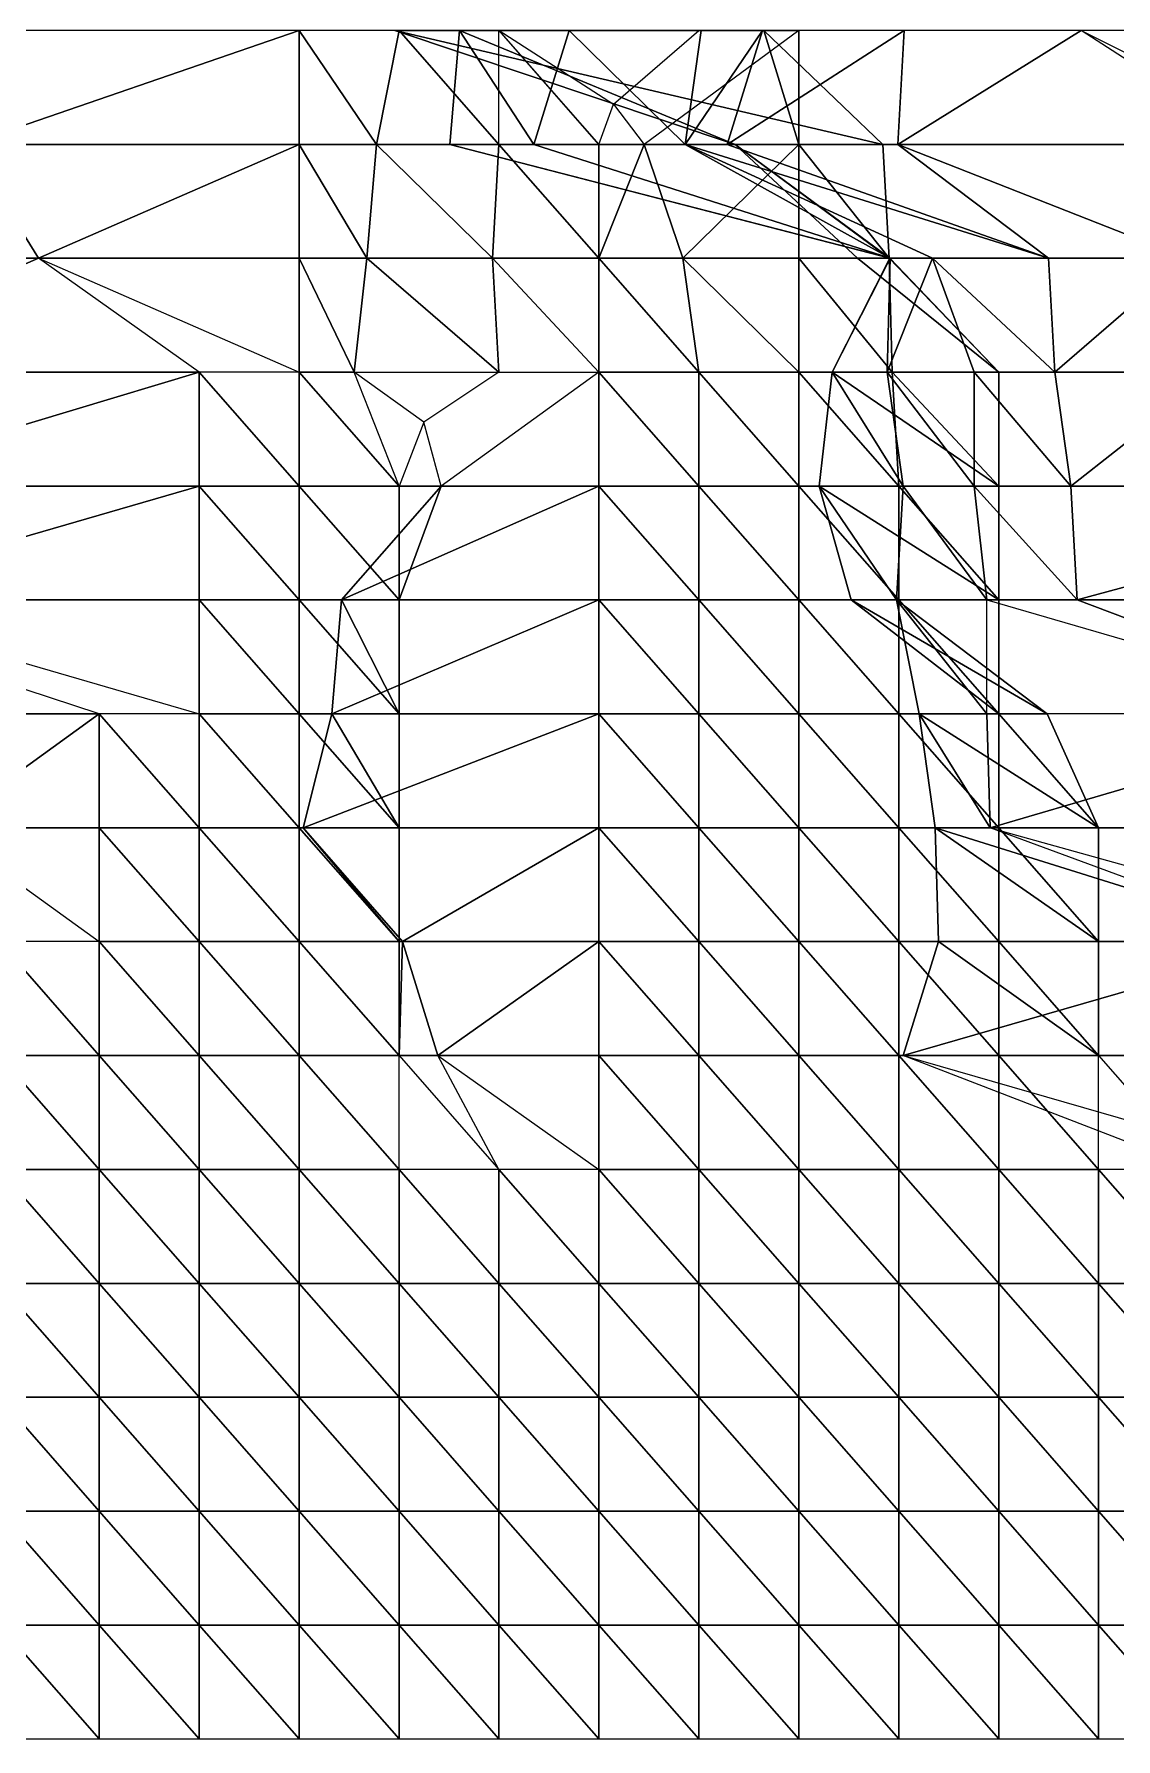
# Model space of a CAD drawing. Header units: metres. Extents: x -317 to 276, y -240 to 234.
# Drawn here: x 88.3 to 145.3, y -240 to -150.2 of the extents above; entities that cross this region are included whole.
import ezdxf

# ---------------------------------------------------------------- set-up
doc = ezdxf.new("R2010")
doc.units = ezdxf.units.M

msp = doc.modelspace()

# ---------------------------------------------------------------- linework, layer by layer
for points in [[(84.8154, -156, -563.246), (102.26398, -150, -543.8216), (80.923615, -150, -570.3699), (80.92371, -149.9999, -570.36975)], [(84.8154, -156, -563.246), (102.26398, -156, -543.8216), (102.26398, -150, -543.8216), (102.26408, -149.9999, -543.8215)], [(102.26398, -150, -543.8216), (106.345, -156, -548.86633), (107.52948, -150, -546.6981), (107.52958, -149.9999, -546.698)], [(102.26398, -150, -543.8216), (102.26398, -156, -543.8216), (106.345, -156, -548.86633), (106.3451, -155.9999, -548.8662)], [(107.52948, -150, -546.6981), (106.345, -156, -548.86633), (112.79498, -156, -549.5747), (112.79508, -155.9999, -549.5746)], [(133.01086, -156, -562.62964), (125.247284, -156, -589.3558), (107.31113, -150, -622.1877), (107.311226, -149.9999, -622.18756)], [(133.01086, -156, -562.62964), (107.31113, -150, -622.1877), (126.75012, -150, -574.0898), (126.75022, -149.9999, -574.08966)], [(125.247284, -156, -589.3558), (110.71533, -150, -628.4713), (107.31113, -150, -622.1877), (107.311226, -149.9999, -622.18756)], [(107.52948, -150, -546.6981), (112.79498, -156, -549.5747), (112.79498, -150, -549.5747), (112.79508, -149.9999, -549.5746)], [(125.247284, -156, -589.3558), (110.2077, -156, -629.4005), (110.71533, -150, -628.4713), (110.71543, -149.9999, -628.4712)], [(110.71533, -150, -628.4713), (110.2077, -156, -629.4005), (114.62717, -156, -633.82574), (114.627266, -155.9999, -633.8256)], [(110.71533, -150, -628.4713), (114.62717, -156, -633.82574), (116.488464, -150, -630.41864), (116.48856, -149.9999, -630.4185)], [(112.79498, -150, -549.5747), (118.060425, -156, -552.4513), (112.81497, -150, -562.05304), (112.81507, -149.9999, -562.0529)], [(112.81497, -150, -562.05304), (118.83542, -153.875, -557.29016), (123.32593, -150, -555.3278), (123.32603, -149.9999, -555.3277)], [(116.488464, -150, -630.41864), (114.62717, -156, -633.82574), (122.600006, -156, -631.7465), (122.600105, -155.9999, -631.7464)], [(116.488464, -150, -630.41864), (122.600006, -156, -631.7465), (123.446045, -150, -630.1979), (123.446144, -149.9999, -630.19775)], [(128.59143, -150, -558.20435), (120.4494, -156, -560.5933), (128.59143, -156, -558.20435), (128.59154, -155.9999, -558.2042)], [(122.600006, -156, -631.7465), (124.8197, -156, -640.1983), (126.68103, -150, -636.79126), (126.68113, -149.9999, -636.79114)], [(122.600006, -156, -631.7465), (126.68103, -150, -636.79126), (123.446045, -150, -630.1979), (123.446144, -149.9999, -630.19775)], [(124.8197, -156, -640.1983), (133.80783, -156, -636.2607), (134.14624, -150, -635.64124), (134.14635, -149.9999, -635.6411)], [(124.8197, -156, -640.1983), (134.14624, -150, -635.64124), (126.68103, -150, -636.79126), (126.68113, -149.9999, -636.79114)], [(128.59143, -156, -558.20435), (133.01086, -156, -562.62964), (126.75012, -150, -574.0898), (126.75022, -149.9999, -574.08966)], [(128.59143, -156, -558.20435), (126.75012, -150, -574.0898), (128.59143, -150, -558.20435), (128.59154, -149.9999, -558.2042)], [(133.80783, -156, -636.2607), (152.77927, -156, -614.0487), (143.47275, -150, -631.0841), (143.47285, -149.9999, -631.084)], [(133.80783, -156, -636.2607), (143.47275, -150, -631.0841), (134.14624, -150, -635.64124), (134.14635, -149.9999, -635.6411)], [(143.47275, -150, -631.0841), (155.08737, -155.7907, -616.08124), (162.7826, -150, -608.2527), (162.7827, -149.9999, -608.25256)], [(118.83542, -153.875, -557.29016), (120.4494, -156, -560.5933), (118.060425, -156, -552.4513), (118.060524, -155.9999, -552.4512)], [(78.53467, -162, -562.22784), (88.537994, -162, -556.4318), (84.8154, -156, -563.246), (84.8155, -155.9999, -563.24585)], [(88.537994, -162, -556.4318), (102.26398, -156, -543.8216), (84.8154, -156, -563.246), (84.8155, -155.9999, -563.24585)], [(88.537994, -162, -556.4318), (102.26398, -162, -543.8216), (102.26398, -156, -543.8216), (102.26408, -155.9999, -543.8215)], [(102.26398, -156, -543.8216), (105.83737, -162, -549.79553), (106.345, -156, -548.86633), (106.3451, -155.9999, -548.8662)], [(102.26398, -156, -543.8216), (102.26398, -162, -543.8216), (105.83737, -162, -549.79553), (105.83747, -161.9999, -549.7954)], [(106.345, -156, -548.86633), (105.83737, -162, -549.79553), (112.45654, -162, -550.1942), (112.45664, -161.9999, -550.1941)], [(106.345, -156, -548.86633), (112.45654, -162, -550.1942), (112.79498, -156, -549.5747), (112.79508, -155.9999, -549.5746)], [(133.38934, -162, -586.9668), (110.2077, -156, -629.4005), (125.247284, -156, -589.3558), (125.24738, -155.9999, -589.35565)], [(133.40936, -162, -599.4452), (114.62717, -156, -633.82574), (110.2077, -156, -629.4005), (110.2078, -155.9999, -629.4004)], [(133.40936, -162, -599.4452), (110.2077, -156, -629.4005), (133.38934, -162, -586.9668), (133.38945, -161.9999, -586.9667)], [(112.79498, -156, -549.5747), (112.45654, -162, -550.1942), (118.060425, -162, -552.4513), (118.060524, -161.9999, -552.4512)], [(112.79498, -156, -549.5747), (118.060425, -162, -552.4513), (118.060425, -156, -552.4513), (118.060524, -155.9999, -552.4512)], [(122.600006, -156, -631.7465), (114.62717, -156, -633.82574), (133.40936, -162, -599.4452), (133.40947, -161.9999, -599.44507)], [(118.060425, -162, -552.4513), (122.47989, -162, -556.87646), (120.4494, -156, -560.5933), (120.4495, -155.9999, -560.5932)], [(118.060425, -162, -552.4513), (120.4494, -156, -560.5933), (118.060425, -156, -552.4513), (118.060524, -155.9999, -552.4512)], [(122.47989, -162, -556.87646), (128.59143, -156, -558.20435), (120.4494, -156, -560.5933), (120.4495, -155.9999, -560.5932)], [(122.47989, -162, -556.87646), (128.59143, -162, -558.20435), (128.59143, -156, -558.20435), (128.59154, -155.9999, -558.2042)], [(141.74063, -162, -609.2248), (124.8197, -156, -640.1983), (122.600006, -156, -631.7465), (122.600105, -155.9999, -631.7464)], [(122.600006, -156, -631.7465), (133.40936, -162, -599.4452), (135.62909, -162, -607.8969), (135.6292, -161.9999, -607.8968)], [(141.74063, -162, -609.2248), (122.600006, -156, -631.7465), (135.62909, -162, -607.8969), (135.6292, -161.9999, -607.8968)], [(133.80783, -156, -636.2607), (124.8197, -156, -640.1983), (141.74063, -162, -609.2248), (141.74074, -161.9999, -609.2247)], [(133.3493, -162, -562.01013), (131.67722, -162, -577.5858), (125.247284, -156, -589.3558), (125.24738, -155.9999, -589.35565)], [(133.3493, -162, -562.01013), (125.247284, -156, -589.3558), (133.01086, -156, -562.62964), (133.01097, -155.9999, -562.6295)], [(133.38934, -162, -586.9668), (125.247284, -156, -589.3558), (131.67722, -162, -577.5858), (131.67732, -161.9999, -577.5857)], [(128.59143, -156, -558.20435), (133.3493, -162, -562.01013), (133.01086, -156, -562.62964), (133.01097, -155.9999, -562.6295)], [(128.59143, -156, -558.20435), (128.59143, -162, -558.20435), (133.3493, -162, -562.01013), (133.34941, -161.9999, -562.01)], [(133.80783, -156, -636.2607), (141.74063, -162, -609.2248), (149.03662, -162, -608.3845), (149.03673, -161.9999, -608.3844)], [(152.77927, -156, -614.0487), (133.80783, -156, -636.2607), (149.03662, -162, -608.3845), (149.03673, -161.9999, -608.3844)], [(74.81204, -168, -569.042), (96.998474, -168, -540.94507), (88.537994, -162, -556.4318), (88.53809, -161.9999, -556.4317)], [(74.81204, -168, -569.042), (88.537994, -162, -556.4318), (78.53467, -162, -562.22784), (78.53477, -161.9999, -562.2277)], [(88.537994, -162, -556.4318), (102.26398, -168, -543.8216), (102.26398, -162, -543.8216), (102.26408, -161.9999, -543.8215)], [(102.26398, -162, -543.8216), (105.16052, -168, -551.0344), (105.83737, -162, -549.79553), (105.83747, -161.9999, -549.7954)], [(102.26398, -162, -543.8216), (102.26398, -168, -543.8216), (105.16052, -168, -551.0344), (105.16062, -167.9999, -551.0343)], [(105.83737, -162, -549.79553), (105.16052, -168, -551.0344), (112.79498, -168, -549.5747), (112.79508, -167.9999, -549.5746)], [(105.83737, -162, -549.79553), (112.79498, -168, -549.5747), (112.45654, -162, -550.1942), (112.45664, -161.9999, -550.1941)], [(112.45654, -162, -550.1942), (118.060425, -168, -552.4513), (118.060425, -162, -552.4513), (118.060524, -161.9999, -552.4512)], [(112.45654, -162, -550.1942), (112.79498, -168, -549.5747), (118.060425, -168, -552.4513), (118.060524, -167.9999, -552.4512)], [(118.060425, -162, -552.4513), (123.32593, -168, -555.3278), (122.47989, -162, -556.87646), (122.47999, -161.9999, -556.87634)], [(118.060425, -162, -552.4513), (118.060425, -168, -552.4513), (123.32593, -168, -555.3278), (123.32603, -167.9999, -555.3277)], [(122.47989, -162, -556.87646), (128.59143, -168, -558.20435), (128.59143, -162, -558.20435), (128.59154, -161.9999, -558.2042)], [(122.47989, -162, -556.87646), (123.32593, -168, -555.3278), (128.59143, -168, -558.20435), (128.59154, -167.9999, -558.2042)], [(128.59143, -162, -558.20435), (133.5185, -168, -561.70044), (133.3493, -162, -562.01013), (133.34941, -161.9999, -562.01)], [(128.59143, -162, -558.20435), (128.59143, -168, -558.20435), (133.5185, -168, -561.70044), (133.5186, -167.9999, -561.7003)], [(139.12244, -168, -563.9575), (130.34357, -168, -592.54205), (133.38934, -162, -586.9668), (133.38945, -161.9999, -586.9667)], [(130.34357, -168, -592.54205), (133.24014, -168, -599.7549), (133.40936, -162, -599.4452), (133.40947, -161.9999, -599.44507)], [(130.34357, -168, -592.54205), (133.40936, -162, -599.4452), (133.38934, -162, -586.9668), (133.38945, -161.9999, -586.9667)], [(139.12244, -168, -563.9575), (131.67722, -162, -577.5858), (133.3493, -162, -562.01013), (133.34941, -161.9999, -562.01)], [(139.12244, -168, -563.9575), (133.38934, -162, -586.9668), (131.67722, -162, -577.5858), (131.67732, -161.9999, -577.5857)], [(133.24014, -168, -599.7549), (137.82883, -168, -603.87036), (135.62909, -162, -607.8969), (135.6292, -161.9999, -607.8968)], [(133.24014, -168, -599.7549), (135.62909, -162, -607.8969), (133.40936, -162, -599.4452), (133.40947, -161.9999, -599.44507)], [(139.12244, -168, -563.9575), (133.3493, -162, -562.01013), (133.5185, -168, -561.70044), (133.5186, -167.9999, -561.7003)], [(135.62909, -162, -607.8969), (142.07904, -168, -608.60535), (141.74063, -162, -609.2248), (141.74074, -161.9999, -609.2247)], [(135.62909, -162, -607.8969), (137.82883, -168, -603.87036), (142.07904, -168, -608.60535), (142.07915, -167.9999, -608.6052)], [(142.07904, -168, -608.60535), (149.03662, -162, -608.3845), (141.74063, -162, -609.2248), (141.74074, -161.9999, -609.2247)], [(142.07904, -168, -608.60535), (150.55951, -168, -605.5969), (149.03662, -162, -608.3845), (149.03673, -161.9999, -608.3844)], [(77.01178, -174, -565.01544), (96.998474, -168, -540.94507), (74.81204, -168, -569.042), (74.81214, -167.9999, -569.0419)], [(77.01178, -174, -565.01544), (96.998474, -174, -540.94507), (96.998474, -168, -540.94507), (96.99857, -167.9999, -540.94495)], [(96.998474, -168, -540.94507), (102.26398, -174, -543.8216), (102.26398, -168, -543.8216), (102.26408, -167.9999, -543.8215)], [(96.998474, -168, -540.94507), (96.998474, -174, -540.94507), (102.26398, -174, -543.8216), (102.26408, -173.9999, -543.8215)], [(102.26398, -168, -543.8216), (107.52948, -174, -546.6981), (105.16052, -168, -551.0344), (105.16062, -167.9999, -551.0343)], [(102.26398, -168, -543.8216), (102.26398, -174, -543.8216), (107.52948, -174, -546.6981), (107.52958, -173.9999, -546.698)], [(112.79498, -168, -549.5747), (108.82968, -170.625, -550.57556), (105.16052, -168, -551.0344), (105.16062, -167.9999, -551.0343)], [(118.060425, -168, -552.4513), (109.74921, -174, -555.1499), (118.060425, -174, -552.4513), (118.060524, -173.9999, -552.4512)], [(118.060425, -168, -552.4513), (123.32593, -174, -555.3278), (123.32593, -168, -555.3278), (123.32603, -167.9999, -555.3277)], [(118.060425, -168, -552.4513), (118.060425, -174, -552.4513), (123.32593, -174, -555.3278), (123.32603, -173.9999, -555.3277)], [(123.32593, -168, -555.3278), (128.59143, -174, -558.20435), (128.59143, -168, -558.20435), (128.59154, -167.9999, -558.2042)], [(123.32593, -168, -555.3278), (123.32593, -174, -555.3278), (128.59143, -174, -558.20435), (128.59154, -173.9999, -558.2042)], [(128.59143, -168, -558.20435), (133.85693, -174, -561.08093), (133.5185, -168, -561.70044), (133.5186, -167.9999, -561.7003)], [(128.59143, -168, -558.20435), (128.59143, -174, -558.20435), (133.85693, -174, -561.08093), (133.85704, -173.9999, -561.0808)], [(139.12244, -174, -563.9575), (129.66675, -174, -593.781), (130.34357, -168, -592.54205), (130.34367, -167.9999, -592.54193)], [(130.34357, -168, -592.54205), (129.66675, -174, -593.781), (134.08618, -174, -598.2062), (134.08629, -173.9999, -598.20605)], [(139.12244, -174, -563.9575), (130.34357, -168, -592.54205), (139.12244, -168, -563.9575), (139.12254, -167.9999, -563.9574)], [(130.34357, -168, -592.54205), (134.08618, -174, -598.2062), (133.24014, -168, -599.7549), (133.24025, -167.9999, -599.75476)], [(133.24014, -168, -599.7549), (137.82883, -174, -603.87036), (137.82883, -168, -603.87036), (137.82893, -167.9999, -603.87024)], [(133.24014, -168, -599.7549), (134.08618, -174, -598.2062), (137.82883, -174, -603.87036), (137.82893, -173.9999, -603.87024)], [(133.5185, -168, -561.70044), (139.12244, -174, -563.9575), (139.12244, -168, -563.9575), (139.12254, -167.9999, -563.9574)], [(133.5185, -168, -561.70044), (133.85693, -174, -561.08093), (139.12244, -174, -563.9575), (139.12254, -173.9999, -563.9574)], [(137.82883, -168, -603.87036), (142.92508, -174, -607.05664), (142.07904, -168, -608.60535), (142.07915, -167.9999, -608.6052)], [(137.82883, -168, -603.87036), (137.82883, -174, -603.87036), (142.92508, -174, -607.05664), (142.92519, -173.9999, -607.0565)], [(142.92508, -174, -607.05664), (150.55951, -168, -605.5969), (142.07904, -168, -608.60535), (142.07915, -167.9999, -608.6052)], [(142.92508, -174, -607.05664), (165.44989, -174, -578.3402), (150.55951, -168, -605.5969), (150.55962, -167.9999, -605.5968)], [(108.82968, -170.625, -550.57556), (107.52948, -174, -546.6981), (109.74921, -174, -555.1499), (109.749306, -173.9999, -555.1498)], [(76.33493, -180, -566.2544), (96.998474, -180, -540.94507), (96.998474, -174, -540.94507), (96.99857, -173.9999, -540.94495)], [(76.33493, -180, -566.2544), (96.998474, -174, -540.94507), (77.01178, -174, -565.01544), (77.01188, -173.9999, -565.0153)], [(96.998474, -174, -540.94507), (102.26398, -180, -543.8216), (102.26398, -174, -543.8216), (102.26408, -173.9999, -543.8215)], [(96.998474, -174, -540.94507), (96.998474, -180, -540.94507), (102.26398, -180, -543.8216), (102.26408, -179.9999, -543.8215)], [(102.26398, -174, -543.8216), (107.52948, -180, -546.6981), (107.52948, -174, -546.6981), (107.52958, -173.9999, -546.698)], [(102.26398, -174, -543.8216), (102.26398, -180, -543.8216), (107.52948, -180, -546.6981), (107.52958, -179.9999, -546.698)], [(107.52948, -180, -546.6981), (104.50372, -180, -564.7517), (109.74921, -174, -555.1499), (109.749306, -173.9999, -555.1498)], [(104.50372, -180, -564.7517), (118.060425, -180, -552.4513), (118.060425, -174, -552.4513), (118.060524, -173.9999, -552.4512)], [(104.50372, -180, -564.7517), (118.060425, -174, -552.4513), (109.74921, -174, -555.1499), (109.749306, -173.9999, -555.1498)], [(107.52948, -180, -546.6981), (109.74921, -174, -555.1499), (107.52948, -174, -546.6981), (107.52958, -173.9999, -546.698)], [(118.060425, -174, -552.4513), (123.32593, -180, -555.3278), (123.32593, -174, -555.3278), (123.32603, -173.9999, -555.3277)], [(118.060425, -174, -552.4513), (118.060425, -180, -552.4513), (123.32593, -180, -555.3278), (123.32603, -179.9999, -555.3277)], [(123.32593, -174, -555.3278), (128.59143, -180, -558.20435), (128.59143, -174, -558.20435), (128.59154, -173.9999, -558.2042)], [(123.32593, -174, -555.3278), (123.32593, -180, -555.3278), (128.59143, -180, -558.20435), (128.59154, -179.9999, -558.2042)], [(128.59143, -174, -558.20435), (133.85693, -180, -561.08093), (133.85693, -174, -561.08093), (133.85704, -173.9999, -561.0808)], [(128.59143, -174, -558.20435), (128.59143, -180, -558.20435), (133.85693, -180, -561.08093), (133.85704, -179.9999, -561.0808)], [(139.12244, -180, -563.9575), (131.35883, -180, -590.68365), (129.66675, -174, -593.781), (129.66685, -173.9999, -593.7809)], [(139.12244, -180, -563.9575), (129.66675, -174, -593.781), (139.12244, -174, -563.9575), (139.12254, -173.9999, -563.9574)], [(129.66675, -174, -593.781), (133.74777, -180, -598.8257), (134.08618, -174, -598.2062), (134.08629, -173.9999, -598.20605)], [(129.66675, -174, -593.781), (131.35883, -180, -590.68365), (133.74777, -180, -598.8257), (133.74788, -179.9999, -598.82556)], [(134.08618, -174, -598.2062), (133.74777, -180, -598.8257), (138.50565, -180, -602.6315), (138.50575, -179.9999, -602.63135)], [(133.85693, -174, -561.08093), (139.12244, -180, -563.9575), (139.12244, -174, -563.9575), (139.12254, -173.9999, -563.9574)], [(133.85693, -174, -561.08093), (133.85693, -180, -561.08093), (139.12244, -180, -563.9575), (139.12254, -179.9999, -563.9574)], [(134.08618, -174, -598.2062), (138.50565, -180, -602.6315), (137.82883, -174, -603.87036), (137.82893, -173.9999, -603.87024)], [(137.82883, -174, -603.87036), (143.26349, -180, -606.4372), (142.92508, -174, -607.05664), (142.92519, -173.9999, -607.0565)], [(137.82883, -174, -603.87036), (138.50565, -180, -602.6315), (143.26349, -180, -606.4372), (143.2636, -179.9999, -606.4371)], [(143.26349, -180, -606.4372), (165.44989, -174, -578.3402), (142.92508, -174, -607.05664), (142.92519, -173.9999, -607.0565)], [(143.26349, -180, -606.4372), (165.44989, -180, -578.3402), (165.44989, -174, -578.3402), (165.45, -173.9999, -578.3401)], [(74.79233, -180.42477, -562.8207), (68.70053, -186, -567.7141), (91.73297, -186, -538.0685), (91.73307, -185.9999, -538.06836)], [(76.33493, -180, -566.2544), (96.998474, -186, -540.94507), (96.998474, -180, -540.94507), (96.99857, -179.9999, -540.94495)], [(96.998474, -180, -540.94507), (102.26398, -186, -543.8216), (102.26398, -180, -543.8216), (102.26408, -179.9999, -543.8215)], [(96.998474, -180, -540.94507), (96.998474, -186, -540.94507), (102.26398, -186, -543.8216), (102.26408, -185.9999, -543.8215)], [(102.26398, -180, -543.8216), (107.52948, -186, -546.6981), (107.52948, -180, -546.6981), (107.52958, -179.9999, -546.698)], [(102.26398, -180, -543.8216), (102.26398, -186, -543.8216), (107.52948, -186, -546.6981), (107.52958, -185.9999, -546.698)], [(107.52948, -186, -546.6981), (103.99609, -186, -565.6809), (104.50372, -180, -564.7517), (104.50382, -179.9999, -564.7516)], [(103.99609, -186, -565.6809), (118.060425, -186, -552.4513), (118.060425, -180, -552.4513), (118.060524, -179.9999, -552.4512)], [(103.99609, -186, -565.6809), (118.060425, -180, -552.4513), (104.50372, -180, -564.7517), (104.50382, -179.9999, -564.7516)], [(107.52948, -186, -546.6981), (104.50372, -180, -564.7517), (107.52948, -180, -546.6981), (107.52958, -179.9999, -546.698)], [(118.060425, -180, -552.4513), (123.32593, -186, -555.3278), (123.32593, -180, -555.3278), (123.32603, -179.9999, -555.3277)], [(118.060425, -180, -552.4513), (118.060425, -186, -552.4513), (123.32593, -186, -555.3278), (123.32603, -185.9999, -555.3277)], [(123.32593, -180, -555.3278), (128.59143, -186, -558.20435), (128.59143, -180, -558.20435), (128.59154, -179.9999, -558.2042)], [(123.32593, -180, -555.3278), (123.32593, -186, -555.3278), (128.59143, -186, -558.20435), (128.59154, -185.9999, -558.2042)], [(128.59143, -180, -558.20435), (133.85693, -186, -561.08093), (133.85693, -180, -561.08093), (133.85704, -179.9999, -561.0808)], [(128.59143, -180, -558.20435), (128.59143, -186, -558.20435), (133.85693, -186, -561.08093), (133.85704, -185.9999, -561.0808)], [(139.12244, -186, -563.9575), (141.68057, -186, -571.7898), (131.35883, -180, -590.68365), (131.35893, -179.9999, -590.68353)], [(139.12244, -186, -563.9575), (131.35883, -180, -590.68365), (139.12244, -180, -563.9575), (139.12254, -179.9999, -563.9574)], [(141.68057, -186, -571.7898), (133.74777, -180, -598.8257), (131.35883, -180, -590.68365), (131.35893, -179.9999, -590.68353)], [(141.68057, -186, -571.7898), (134.93225, -186, -596.65753), (133.74777, -180, -598.8257), (133.74788, -179.9999, -598.82556)], [(133.74777, -180, -598.8257), (138.50565, -186, -602.6315), (138.50565, -180, -602.6315), (138.50575, -179.9999, -602.63135)], [(133.74777, -180, -598.8257), (134.93225, -186, -596.65753), (138.50565, -186, -602.6315), (138.50575, -185.9999, -602.63135)], [(133.85693, -180, -561.08093), (139.12244, -186, -563.9575), (139.12244, -180, -563.9575), (139.12254, -179.9999, -563.9574)], [(133.85693, -180, -561.08093), (133.85693, -186, -561.08093), (139.12244, -186, -563.9575), (139.12254, -185.9999, -563.9574)], [(159.16916, -186, -577.3221), (143.26349, -180, -606.4372), (138.50565, -180, -602.6315), (138.50575, -179.9999, -602.63135)], [(159.16916, -186, -577.3221), (165.44989, -180, -578.3402), (143.26349, -180, -606.4372), (143.2636, -179.9999, -606.4371)], [(83.42172, -192, -540.76715), (91.73297, -186, -538.0685), (68.70053, -186, -567.7141), (68.70063, -185.9999, -567.714)], [(83.42172, -192, -540.76715), (91.73297, -192, -538.0685), (91.73297, -186, -538.0685), (91.73307, -185.9999, -538.06836)], [(91.73297, -186, -538.0685), (96.998474, -192, -540.94507), (96.998474, -186, -540.94507), (96.99857, -185.9999, -540.94495)], [(91.73297, -186, -538.0685), (91.73297, -192, -538.0685), (96.998474, -192, -540.94507), (96.99857, -191.9999, -540.94495)], [(96.998474, -186, -540.94507), (102.26398, -192, -543.8216), (102.26398, -186, -543.8216), (102.26408, -185.9999, -543.8215)], [(96.998474, -186, -540.94507), (96.998474, -192, -540.94507), (102.26398, -192, -543.8216), (102.26408, -191.9999, -543.8215)], [(102.26398, -186, -543.8216), (107.52948, -192, -546.6981), (107.52948, -186, -546.6981), (107.52958, -185.9999, -546.698)], [(102.26398, -186, -543.8216), (102.26398, -192, -543.8216), (107.52948, -192, -546.6981), (107.52958, -191.9999, -546.698)], [(107.52948, -192, -546.6981), (102.473206, -192, -568.46857), (103.99609, -186, -565.6809), (103.99619, -185.9999, -565.6808)], [(102.473206, -192, -568.46857), (118.060425, -192, -552.4513), (118.060425, -186, -552.4513), (118.060524, -185.9999, -552.4512)], [(102.473206, -192, -568.46857), (118.060425, -186, -552.4513), (103.99609, -186, -565.6809), (103.99619, -185.9999, -565.6808)], [(107.52948, -192, -546.6981), (103.99609, -186, -565.6809), (107.52948, -186, -546.6981), (107.52958, -185.9999, -546.698)], [(118.060425, -186, -552.4513), (123.32593, -192, -555.3278), (123.32593, -186, -555.3278), (123.32603, -185.9999, -555.3277)], [(118.060425, -186, -552.4513), (118.060425, -192, -552.4513), (123.32593, -192, -555.3278), (123.32603, -191.9999, -555.3277)], [(123.32593, -186, -555.3278), (128.59143, -192, -558.20435), (128.59143, -186, -558.20435), (128.59154, -185.9999, -558.2042)], [(123.32593, -186, -555.3278), (123.32593, -192, -555.3278), (128.59143, -192, -558.20435), (128.59154, -191.9999, -558.2042)], [(128.59143, -186, -558.20435), (133.85693, -192, -561.08093), (133.85693, -186, -561.08093), (133.85704, -185.9999, -561.0808)], [(128.59143, -186, -558.20435), (128.59143, -192, -558.20435), (133.85693, -192, -561.08093), (133.85704, -191.9999, -561.0808)], [(133.85693, -186, -561.08093), (139.12244, -192, -563.9575), (139.12244, -186, -563.9575), (139.12254, -185.9999, -563.9574)], [(133.85693, -186, -561.08093), (133.85693, -192, -561.08093), (139.12244, -192, -563.9575), (139.12254, -191.9999, -563.9574)], [(144.38794, -192, -566.83405), (135.77829, -192, -595.1089), (134.93225, -186, -596.65753), (134.93236, -185.9999, -596.6574)], [(144.38794, -192, -566.83405), (134.93225, -186, -596.65753), (141.68057, -186, -571.7898), (141.68068, -185.9999, -571.7897)], [(134.93225, -186, -596.65753), (138.67487, -192, -602.32166), (138.50565, -186, -602.6315), (138.50575, -185.9999, -602.63135)], [(134.93225, -186, -596.65753), (135.77829, -192, -595.1089), (138.67487, -192, -602.32166), (138.67497, -191.9999, -602.32153)], [(138.67487, -192, -602.32166), (159.16916, -186, -577.3221), (138.50565, -186, -602.6315), (138.50575, -185.9999, -602.63135)], [(138.67487, -192, -602.32166), (160.18439, -192, -575.4637), (159.16916, -186, -577.3221), (159.16927, -185.9999, -577.32196)], [(139.12244, -186, -563.9575), (144.38794, -192, -566.83405), (141.68057, -186, -571.7898), (141.68068, -185.9999, -571.7897)], [(139.12244, -186, -563.9575), (139.12244, -192, -563.9575), (144.38794, -192, -566.83405), (144.38805, -191.9999, -566.8339)], [(83.42172, -192, -540.76715), (91.73297, -198, -538.0685), (91.73297, -192, -538.0685), (91.73307, -191.9999, -538.06836)], [(91.73297, -192, -538.0685), (96.998474, -198, -540.94507), (96.998474, -192, -540.94507), (96.99857, -191.9999, -540.94495)], [(91.73297, -192, -538.0685), (91.73297, -198, -538.0685), (96.998474, -198, -540.94507), (96.99857, -197.9999, -540.94495)], [(96.998474, -192, -540.94507), (102.26398, -198, -543.8216), (102.26398, -192, -543.8216), (102.26408, -191.9999, -543.8215)], [(96.998474, -192, -540.94507), (96.998474, -198, -540.94507), (102.26398, -198, -543.8216), (102.26408, -197.9999, -543.8215)], [(102.26398, -192, -543.8216), (107.52948, -198, -546.6981), (107.52948, -192, -546.6981), (107.52958, -191.9999, -546.698)], [(102.26398, -192, -543.8216), (102.26398, -198, -543.8216), (107.52948, -198, -546.6981), (107.52958, -197.9999, -546.698)], [(107.52948, -198, -546.6981), (107.71869, -198, -558.86676), (102.473206, -192, -568.46857), (102.473305, -191.9999, -568.46844)], [(107.52948, -198, -546.6981), (102.473206, -192, -568.46857), (107.52948, -192, -546.6981), (107.52958, -191.9999, -546.698)], [(107.71869, -198, -558.86676), (118.060425, -192, -552.4513), (102.473206, -192, -568.46857), (102.473305, -191.9999, -568.46844)], [(107.71869, -198, -558.86676), (118.060425, -198, -552.4513), (118.060425, -192, -552.4513), (118.060524, -191.9999, -552.4512)], [(118.060425, -192, -552.4513), (123.32593, -198, -555.3278), (123.32593, -192, -555.3278), (123.32603, -191.9999, -555.3277)], [(118.060425, -192, -552.4513), (118.060425, -198, -552.4513), (123.32593, -198, -555.3278), (123.32603, -197.9999, -555.3277)], [(123.32593, -192, -555.3278), (128.59143, -198, -558.20435), (128.59143, -192, -558.20435), (128.59154, -191.9999, -558.2042)], [(123.32593, -192, -555.3278), (123.32593, -198, -555.3278), (128.59143, -198, -558.20435), (128.59154, -197.9999, -558.2042)], [(128.59143, -192, -558.20435), (133.85693, -198, -561.08093), (133.85693, -192, -561.08093), (133.85704, -191.9999, -561.0808)], [(128.59143, -192, -558.20435), (128.59143, -198, -558.20435), (133.85693, -198, -561.08093), (133.85704, -197.9999, -561.0808)], [(133.85693, -192, -561.08093), (139.12244, -198, -563.9575), (139.12244, -192, -563.9575), (139.12254, -191.9999, -563.9574)], [(133.85693, -192, -561.08093), (133.85693, -198, -561.08093), (139.12244, -198, -563.9575), (139.12254, -197.9999, -563.9574)], [(144.38794, -198, -566.83405), (135.94751, -198, -594.79913), (135.77829, -192, -595.1089), (135.7784, -191.9999, -595.10876)], [(144.38794, -198, -566.83405), (135.77829, -192, -595.1089), (144.38794, -192, -566.83405), (144.38805, -191.9999, -566.8339)], [(154.91895, -198, -572.58716), (138.67487, -192, -602.32166), (135.77829, -192, -595.1089), (135.7784, -191.9999, -595.10876)], [(154.91895, -198, -572.58716), (135.77829, -192, -595.1089), (135.94751, -198, -594.79913), (135.94762, -197.9999, -594.799)], [(138.67487, -192, -602.32166), (160.18439, -198, -575.4637), (160.18439, -192, -575.4637), (160.1845, -191.9999, -575.46356)], [(139.12244, -192, -563.9575), (144.38794, -198, -566.83405), (144.38794, -192, -566.83405), (144.38805, -191.9999, -566.8339)], [(139.12244, -192, -563.9575), (139.12244, -198, -563.9575), (144.38794, -198, -566.83405), (144.38805, -197.9999, -566.8339)], [(86.46747, -198, -535.19196), (91.73297, -204, -538.0685), (91.73297, -198, -538.0685), (91.73307, -197.9999, -538.06836)], [(86.46747, -198, -535.19196), (86.46747, -204, -535.19196), (91.73297, -204, -538.0685), (91.73307, -203.9999, -538.06836)], [(91.73297, -198, -538.0685), (96.998474, -204, -540.94507), (96.998474, -198, -540.94507), (96.99857, -197.9999, -540.94495)], [(91.73297, -198, -538.0685), (91.73297, -204, -538.0685), (96.998474, -204, -540.94507), (96.99857, -203.9999, -540.94495)], [(96.998474, -198, -540.94507), (102.26398, -204, -543.8216), (102.26398, -198, -543.8216), (102.26408, -197.9999, -543.8215)], [(96.998474, -198, -540.94507), (96.998474, -204, -540.94507), (102.26398, -204, -543.8216), (102.26408, -203.9999, -543.8215)], [(102.26398, -198, -543.8216), (107.52948, -204, -546.6981), (107.52948, -198, -546.6981), (107.52958, -197.9999, -546.698)], [(102.26398, -198, -543.8216), (102.26398, -204, -543.8216), (107.52948, -204, -546.6981), (107.52958, -203.9999, -546.698)], [(107.52948, -204, -546.6981), (109.58002, -204, -555.45966), (107.71869, -198, -558.86676), (107.71879, -197.9999, -558.86664)], [(107.52948, -204, -546.6981), (107.71869, -198, -558.86676), (107.52948, -198, -546.6981), (107.52958, -197.9999, -546.698)], [(109.58002, -204, -555.45966), (118.060425, -198, -552.4513), (107.71869, -198, -558.86676), (107.71879, -197.9999, -558.86664)], [(109.58002, -204, -555.45966), (118.060425, -204, -552.4513), (118.060425, -198, -552.4513), (118.060524, -197.9999, -552.4512)], [(118.060425, -198, -552.4513), (123.32593, -204, -555.3278), (123.32593, -198, -555.3278), (123.32603, -197.9999, -555.3277)], [(118.060425, -198, -552.4513), (118.060425, -204, -552.4513), (123.32593, -204, -555.3278), (123.32603, -203.9999, -555.3277)], [(123.32593, -198, -555.3278), (128.59143, -204, -558.20435), (128.59143, -198, -558.20435), (128.59154, -197.9999, -558.2042)], [(123.32593, -198, -555.3278), (123.32593, -204, -555.3278), (128.59143, -204, -558.20435), (128.59154, -203.9999, -558.2042)], [(128.59143, -198, -558.20435), (133.85693, -204, -561.08093), (133.85693, -198, -561.08093), (133.85704, -197.9999, -561.0808)], [(128.59143, -198, -558.20435), (128.59143, -204, -558.20435), (133.85693, -204, -561.08093), (133.85704, -203.9999, -561.0808)], [(133.85693, -198, -561.08093), (139.12244, -204, -563.9575), (139.12244, -198, -563.9575), (139.12254, -197.9999, -563.9574)], [(133.85693, -198, -561.08093), (133.85693, -204, -561.08093), (139.12244, -204, -563.9575), (139.12254, -203.9999, -563.9574)], [(144.38794, -204, -566.83405), (134.08618, -204, -598.2062), (135.94751, -198, -594.79913), (135.94762, -197.9999, -594.799)], [(134.08618, -204, -598.2062), (154.91895, -204, -572.58716), (154.91895, -198, -572.58716), (154.91905, -197.9999, -572.58704)], [(134.08618, -204, -598.2062), (154.91895, -198, -572.58716), (135.94751, -198, -594.79913), (135.94762, -197.9999, -594.799)], [(144.38794, -204, -566.83405), (135.94751, -198, -594.79913), (144.38794, -198, -566.83405), (144.38805, -197.9999, -566.8339)], [(139.12244, -198, -563.9575), (144.38794, -204, -566.83405), (144.38794, -198, -566.83405), (144.38805, -197.9999, -566.8339)], [(139.12244, -198, -563.9575), (139.12244, -204, -563.9575), (144.38794, -204, -566.83405), (144.38805, -203.9999, -566.8339)], [(86.46747, -204, -535.19196), (91.73297, -210, -538.0685), (91.73297, -204, -538.0685), (91.73307, -203.9999, -538.06836)], [(86.46747, -204, -535.19196), (86.46747, -210, -535.19196), (91.73297, -210, -538.0685), (91.73307, -209.9999, -538.06836)], [(91.73297, -204, -538.0685), (96.998474, -210, -540.94507), (96.998474, -204, -540.94507), (96.99857, -203.9999, -540.94495)], [(91.73297, -204, -538.0685), (91.73297, -210, -538.0685), (96.998474, -210, -540.94507), (96.99857, -209.9999, -540.94495)], [(96.998474, -204, -540.94507), (102.26398, -210, -543.8216), (102.26398, -204, -543.8216), (102.26408, -203.9999, -543.8215)], [(96.998474, -204, -540.94507), (96.998474, -210, -540.94507), (102.26398, -210, -543.8216), (102.26408, -209.9999, -543.8215)], [(102.26398, -204, -543.8216), (107.52948, -210, -546.6981), (107.52948, -204, -546.6981), (107.52958, -203.9999, -546.698)], [(102.26398, -204, -543.8216), (102.26398, -210, -543.8216), (107.52948, -210, -546.6981), (107.52958, -209.9999, -546.698)], [(107.52948, -204, -546.6981), (112.79498, -210, -549.5747), (109.58002, -204, -555.45966), (109.58012, -203.9999, -555.45953)], [(109.58002, -204, -555.45966), (118.060425, -210, -552.4513), (118.060425, -204, -552.4513), (118.060524, -203.9999, -552.4512)], [(118.060425, -204, -552.4513), (123.32593, -210, -555.3278), (123.32593, -204, -555.3278), (123.32603, -203.9999, -555.3277)], [(118.060425, -204, -552.4513), (118.060425, -210, -552.4513), (123.32593, -210, -555.3278), (123.32603, -209.9999, -555.3277)], [(123.32593, -204, -555.3278), (128.59143, -210, -558.20435), (128.59143, -204, -558.20435), (128.59154, -203.9999, -558.2042)], [(123.32593, -204, -555.3278), (123.32593, -210, -555.3278), (128.59143, -210, -558.20435), (128.59154, -209.9999, -558.2042)], [(128.59143, -204, -558.20435), (133.85693, -210, -561.08093), (133.85693, -204, -561.08093), (133.85704, -203.9999, -561.0808)], [(128.59143, -204, -558.20435), (128.59143, -210, -558.20435), (133.85693, -210, -561.08093), (133.85704, -209.9999, -561.0808)], [(133.85693, -204, -561.08093), (139.12244, -210, -563.9575), (139.12244, -204, -563.9575), (139.12254, -203.9999, -563.9574)], [(133.85693, -204, -561.08093), (133.85693, -210, -561.08093), (139.12244, -210, -563.9575), (139.12254, -209.9999, -563.9574)], [(144.38794, -204, -566.83405), (149.65344, -210, -569.7106), (134.08618, -204, -598.2062), (134.08629, -203.9999, -598.20605)], [(134.08618, -204, -598.2062), (154.91895, -210, -572.58716), (154.91895, -204, -572.58716), (154.91905, -203.9999, -572.58704)], [(139.12244, -204, -563.9575), (144.38794, -210, -566.83405), (144.38794, -204, -566.83405), (144.38805, -203.9999, -566.8339)], [(139.12244, -204, -563.9575), (139.12244, -210, -563.9575), (144.38794, -210, -566.83405), (144.38805, -209.9999, -566.8339)], [(86.46747, -210, -535.19196), (91.73297, -216, -538.0685), (91.73297, -210, -538.0685), (91.73307, -209.9999, -538.06836)], [(86.46747, -210, -535.19196), (86.46747, -216, -535.19196), (91.73297, -216, -538.0685), (91.73307, -215.9999, -538.06836)], [(91.73297, -210, -538.0685), (96.998474, -216, -540.94507), (96.998474, -210, -540.94507), (96.99857, -209.9999, -540.94495)], [(91.73297, -210, -538.0685), (91.73297, -216, -538.0685), (96.998474, -216, -540.94507), (96.99857, -215.9999, -540.94495)], [(96.998474, -210, -540.94507), (102.26398, -216, -543.8216), (102.26398, -210, -543.8216), (102.26408, -209.9999, -543.8215)], [(96.998474, -210, -540.94507), (96.998474, -216, -540.94507), (102.26398, -216, -543.8216), (102.26408, -215.9999, -543.8215)], [(102.26398, -210, -543.8216), (107.52948, -216, -546.6981), (107.52948, -210, -546.6981), (107.52958, -209.9999, -546.698)], [(102.26398, -210, -543.8216), (102.26398, -216, -543.8216), (107.52948, -216, -546.6981), (107.52958, -215.9999, -546.698)], [(107.52948, -210, -546.6981), (112.79498, -216, -549.5747), (112.79498, -210, -549.5747), (112.79508, -209.9999, -549.5746)], [(107.52948, -210, -546.6981), (107.52948, -216, -546.6981), (112.79498, -216, -549.5747), (112.79508, -215.9999, -549.5746)], [(112.79498, -210, -549.5747), (118.060425, -216, -552.4513), (118.060425, -210, -552.4513), (118.060524, -209.9999, -552.4512)], [(112.79498, -210, -549.5747), (112.79498, -216, -549.5747), (118.060425, -216, -552.4513), (118.060524, -215.9999, -552.4512)], [(118.060425, -210, -552.4513), (123.32593, -216, -555.3278), (123.32593, -210, -555.3278), (123.32603, -209.9999, -555.3277)], [(118.060425, -210, -552.4513), (118.060425, -216, -552.4513), (123.32593, -216, -555.3278), (123.32603, -215.9999, -555.3277)], [(123.32593, -210, -555.3278), (128.59143, -216, -558.20435), (128.59143, -210, -558.20435), (128.59154, -209.9999, -558.2042)], [(123.32593, -210, -555.3278), (123.32593, -216, -555.3278), (128.59143, -216, -558.20435), (128.59154, -215.9999, -558.2042)], [(128.59143, -210, -558.20435), (133.85693, -216, -561.08093), (133.85693, -210, -561.08093), (133.85704, -209.9999, -561.0808)], [(128.59143, -210, -558.20435), (128.59143, -216, -558.20435), (133.85693, -216, -561.08093), (133.85704, -215.9999, -561.0808)], [(133.85693, -210, -561.08093), (139.12244, -216, -563.9575), (139.12244, -210, -563.9575), (139.12254, -209.9999, -563.9574)], [(133.85693, -210, -561.08093), (133.85693, -216, -561.08093), (139.12244, -216, -563.9575), (139.12254, -215.9999, -563.9574)], [(139.12244, -210, -563.9575), (144.38794, -216, -566.83405), (144.38794, -210, -566.83405), (144.38805, -209.9999, -566.8339)], [(139.12244, -210, -563.9575), (139.12244, -216, -563.9575), (144.38794, -216, -566.83405), (144.38805, -215.9999, -566.8339)], [(144.38794, -210, -566.83405), (149.65344, -216, -569.7106), (149.65344, -210, -569.7106), (149.65355, -209.9999, -569.71045)], [(144.38794, -210, -566.83405), (144.38794, -216, -566.83405), (149.65344, -216, -569.7106), (149.65355, -215.9999, -569.71045)], [(86.46747, -216, -535.19196), (91.73297, -222, -538.0685), (91.73297, -216, -538.0685), (91.73307, -215.9999, -538.06836)], [(86.46747, -216, -535.19196), (86.46747, -222, -535.19196), (91.73297, -222, -538.0685), (91.73307, -221.9999, -538.06836)], [(91.73297, -216, -538.0685), (96.998474, -222, -540.94507), (96.998474, -216, -540.94507), (96.99857, -215.9999, -540.94495)], [(91.73297, -216, -538.0685), (91.73297, -222, -538.0685), (96.998474, -222, -540.94507), (96.99857, -221.9999, -540.94495)], [(96.998474, -216, -540.94507), (102.26398, -222, -543.8216), (102.26398, -216, -543.8216), (102.26408, -215.9999, -543.8215)], [(96.998474, -216, -540.94507), (96.998474, -222, -540.94507), (102.26398, -222, -543.8216), (102.26408, -221.9999, -543.8215)], [(102.26398, -216, -543.8216), (107.52948, -222, -546.6981), (107.52948, -216, -546.6981), (107.52958, -215.9999, -546.698)], [(102.26398, -216, -543.8216), (102.26398, -222, -543.8216), (107.52948, -222, -546.6981), (107.52958, -221.9999, -546.698)], [(107.52948, -216, -546.6981), (112.79498, -222, -549.5747), (112.79498, -216, -549.5747), (112.79508, -215.9999, -549.5746)], [(107.52948, -216, -546.6981), (107.52948, -222, -546.6981), (112.79498, -222, -549.5747), (112.79508, -221.9999, -549.5746)], [(112.79498, -216, -549.5747), (118.060425, -222, -552.4513), (118.060425, -216, -552.4513), (118.060524, -215.9999, -552.4512)], [(112.79498, -216, -549.5747), (112.79498, -222, -549.5747), (118.060425, -222, -552.4513), (118.060524, -221.9999, -552.4512)], [(118.060425, -216, -552.4513), (123.32593, -222, -555.3278), (123.32593, -216, -555.3278), (123.32603, -215.9999, -555.3277)], [(118.060425, -216, -552.4513), (118.060425, -222, -552.4513), (123.32593, -222, -555.3278), (123.32603, -221.9999, -555.3277)], [(123.32593, -216, -555.3278), (128.59143, -222, -558.20435), (128.59143, -216, -558.20435), (128.59154, -215.9999, -558.2042)], [(123.32593, -216, -555.3278), (123.32593, -222, -555.3278), (128.59143, -222, -558.20435), (128.59154, -221.9999, -558.2042)], [(128.59143, -216, -558.20435), (133.85693, -222, -561.08093), (133.85693, -216, -561.08093), (133.85704, -215.9999, -561.0808)], [(128.59143, -216, -558.20435), (128.59143, -222, -558.20435), (133.85693, -222, -561.08093), (133.85704, -221.9999, -561.0808)], [(133.85693, -216, -561.08093), (139.12244, -222, -563.9575), (139.12244, -216, -563.9575), (139.12254, -215.9999, -563.9574)], [(133.85693, -216, -561.08093), (133.85693, -222, -561.08093), (139.12244, -222, -563.9575), (139.12254, -221.9999, -563.9574)], [(139.12244, -216, -563.9575), (144.38794, -222, -566.83405), (144.38794, -216, -566.83405), (144.38805, -215.9999, -566.8339)], [(139.12244, -216, -563.9575), (139.12244, -222, -563.9575), (144.38794, -222, -566.83405), (144.38805, -221.9999, -566.8339)], [(144.38794, -216, -566.83405), (149.65344, -222, -569.7106), (149.65344, -216, -569.7106), (149.65355, -215.9999, -569.71045)], [(144.38794, -216, -566.83405), (144.38794, -222, -566.83405), (149.65344, -222, -569.7106), (149.65355, -221.9999, -569.71045)], [(86.46747, -222, -535.19196), (91.73297, -228, -538.0685), (91.73297, -222, -538.0685), (91.73307, -221.9999, -538.06836)], [(86.46747, -222, -535.19196), (86.46747, -228, -535.19196), (91.73297, -228, -538.0685), (91.73307, -227.9999, -538.06836)], [(91.73297, -222, -538.0685), (96.998474, -228, -540.94507), (96.998474, -222, -540.94507), (96.99857, -221.9999, -540.94495)], [(91.73297, -222, -538.0685), (91.73297, -228, -538.0685), (96.998474, -228, -540.94507), (96.99857, -227.9999, -540.94495)], [(96.998474, -222, -540.94507), (102.26398, -228, -543.8216), (102.26398, -222, -543.8216), (102.26408, -221.9999, -543.8215)], [(96.998474, -222, -540.94507), (96.998474, -228, -540.94507), (102.26398, -228, -543.8216), (102.26408, -227.9999, -543.8215)], [(102.26398, -222, -543.8216), (107.52948, -228, -546.6981), (107.52948, -222, -546.6981), (107.52958, -221.9999, -546.698)], [(102.26398, -222, -543.8216), (102.26398, -228, -543.8216), (107.52948, -228, -546.6981), (107.52958, -227.9999, -546.698)], [(107.52948, -222, -546.6981), (112.79498, -228, -549.5747), (112.79498, -222, -549.5747), (112.79508, -221.9999, -549.5746)], [(107.52948, -222, -546.6981), (107.52948, -228, -546.6981), (112.79498, -228, -549.5747), (112.79508, -227.9999, -549.5746)], [(112.79498, -222, -549.5747), (118.060425, -228, -552.4513), (118.060425, -222, -552.4513), (118.060524, -221.9999, -552.4512)], [(112.79498, -222, -549.5747), (112.79498, -228, -549.5747), (118.060425, -228, -552.4513), (118.060524, -227.9999, -552.4512)], [(118.060425, -222, -552.4513), (123.32593, -228, -555.3278), (123.32593, -222, -555.3278), (123.32603, -221.9999, -555.3277)], [(118.060425, -222, -552.4513), (118.060425, -228, -552.4513), (123.32593, -228, -555.3278), (123.32603, -227.9999, -555.3277)], [(123.32593, -222, -555.3278), (128.59143, -228, -558.20435), (128.59143, -222, -558.20435), (128.59154, -221.9999, -558.2042)], [(123.32593, -222, -555.3278), (123.32593, -228, -555.3278), (128.59143, -228, -558.20435), (128.59154, -227.9999, -558.2042)], [(128.59143, -222, -558.20435), (133.85693, -228, -561.08093), (133.85693, -222, -561.08093), (133.85704, -221.9999, -561.0808)], [(128.59143, -222, -558.20435), (128.59143, -228, -558.20435), (133.85693, -228, -561.08093), (133.85704, -227.9999, -561.0808)], [(133.85693, -222, -561.08093), (139.12244, -228, -563.9575), (139.12244, -222, -563.9575), (139.12254, -221.9999, -563.9574)], [(133.85693, -222, -561.08093), (133.85693, -228, -561.08093), (139.12244, -228, -563.9575), (139.12254, -227.9999, -563.9574)], [(139.12244, -222, -563.9575), (144.38794, -228, -566.83405), (144.38794, -222, -566.83405), (144.38805, -221.9999, -566.8339)], [(139.12244, -222, -563.9575), (139.12244, -228, -563.9575), (144.38794, -228, -566.83405), (144.38805, -227.9999, -566.8339)], [(144.38794, -222, -566.83405), (149.65344, -228, -569.7106), (149.65344, -222, -569.7106), (149.65355, -221.9999, -569.71045)], [(144.38794, -222, -566.83405), (144.38794, -228, -566.83405), (149.65344, -228, -569.7106), (149.65355, -227.9999, -569.71045)], [(86.46747, -228, -535.19196), (91.73297, -234, -538.0685), (91.73297, -228, -538.0685), (91.73307, -227.9999, -538.06836)], [(86.46747, -228, -535.19196), (86.46747, -234, -535.19196), (91.73297, -234, -538.0685), (91.73307, -233.9999, -538.06836)], [(91.73297, -228, -538.0685), (96.998474, -234, -540.94507), (96.998474, -228, -540.94507), (96.99857, -227.9999, -540.94495)], [(91.73297, -228, -538.0685), (91.73297, -234, -538.0685), (96.998474, -234, -540.94507), (96.99857, -233.9999, -540.94495)], [(96.998474, -228, -540.94507), (102.26398, -234, -543.8216), (102.26398, -228, -543.8216), (102.26408, -227.9999, -543.8215)], [(96.998474, -228, -540.94507), (96.998474, -234, -540.94507), (102.26398, -234, -543.8216), (102.26408, -233.9999, -543.8215)], [(102.26398, -228, -543.8216), (107.52948, -234, -546.6981), (107.52948, -228, -546.6981), (107.52958, -227.9999, -546.698)], [(102.26398, -228, -543.8216), (102.26398, -234, -543.8216), (107.52948, -234, -546.6981), (107.52958, -233.9999, -546.698)], [(107.52948, -228, -546.6981), (112.79498, -234, -549.5747), (112.79498, -228, -549.5747), (112.79508, -227.9999, -549.5746)], [(107.52948, -228, -546.6981), (107.52948, -234, -546.6981), (112.79498, -234, -549.5747), (112.79508, -233.9999, -549.5746)], [(112.79498, -228, -549.5747), (118.060425, -234, -552.4513), (118.060425, -228, -552.4513), (118.060524, -227.9999, -552.4512)], [(112.79498, -228, -549.5747), (112.79498, -234, -549.5747), (118.060425, -234, -552.4513), (118.060524, -233.9999, -552.4512)], [(118.060425, -228, -552.4513), (123.32593, -234, -555.3278), (123.32593, -228, -555.3278), (123.32603, -227.9999, -555.3277)], [(118.060425, -228, -552.4513), (118.060425, -234, -552.4513), (123.32593, -234, -555.3278), (123.32603, -233.9999, -555.3277)], [(123.32593, -228, -555.3278), (128.59143, -234, -558.20435), (128.59143, -228, -558.20435), (128.59154, -227.9999, -558.2042)], [(123.32593, -228, -555.3278), (123.32593, -234, -555.3278), (128.59143, -234, -558.20435), (128.59154, -233.9999, -558.2042)], [(128.59143, -228, -558.20435), (133.85693, -234, -561.08093), (133.85693, -228, -561.08093), (133.85704, -227.9999, -561.0808)], [(128.59143, -228, -558.20435), (128.59143, -234, -558.20435), (133.85693, -234, -561.08093), (133.85704, -233.9999, -561.0808)], [(133.85693, -228, -561.08093), (139.12244, -234, -563.9575), (139.12244, -228, -563.9575), (139.12254, -227.9999, -563.9574)], [(133.85693, -228, -561.08093), (133.85693, -234, -561.08093), (139.12244, -234, -563.9575), (139.12254, -233.9999, -563.9574)], [(139.12244, -228, -563.9575), (144.38794, -234, -566.83405), (144.38794, -228, -566.83405), (144.38805, -227.9999, -566.8339)], [(139.12244, -228, -563.9575), (139.12244, -234, -563.9575), (144.38794, -234, -566.83405), (144.38805, -233.9999, -566.8339)], [(144.38794, -228, -566.83405), (149.65344, -234, -569.7106), (149.65344, -228, -569.7106), (149.65355, -227.9999, -569.71045)], [(144.38794, -228, -566.83405), (144.38794, -234, -566.83405), (149.65344, -234, -569.7106), (149.65355, -233.9999, -569.71045)], [(86.46747, -234, -535.19196), (91.73297, -240, -538.0685), (91.73297, -234, -538.0685), (91.73307, -233.9999, -538.06836)], [(86.46747, -234, -535.19196), (86.46747, -240, -535.19196), (91.73297, -240, -538.0685), (91.73307, -239.9999, -538.06836)], [(91.73297, -234, -538.0685), (96.998474, -240, -540.94507), (96.998474, -234, -540.94507), (96.99857, -233.9999, -540.94495)], [(91.73297, -234, -538.0685), (91.73297, -240, -538.0685), (96.998474, -240, -540.94507), (96.99857, -239.9999, -540.94495)], [(96.998474, -234, -540.94507), (102.26398, -240, -543.8216), (102.26398, -234, -543.8216), (102.26408, -233.9999, -543.8215)], [(96.998474, -234, -540.94507), (96.998474, -240, -540.94507), (102.26398, -240, -543.8216), (102.26408, -239.9999, -543.8215)], [(102.26398, -234, -543.8216), (107.52948, -240, -546.6981), (107.52948, -234, -546.6981), (107.52958, -233.9999, -546.698)], [(102.26398, -234, -543.8216), (102.26398, -240, -543.8216), (107.52948, -240, -546.6981), (107.52958, -239.9999, -546.698)], [(107.52948, -234, -546.6981), (112.79498, -240, -549.5747), (112.79498, -234, -549.5747), (112.79508, -233.9999, -549.5746)], [(107.52948, -234, -546.6981), (107.52948, -240, -546.6981), (112.79498, -240, -549.5747), (112.79508, -239.9999, -549.5746)], [(112.79498, -234, -549.5747), (118.060425, -240, -552.4513), (118.060425, -234, -552.4513), (118.060524, -233.9999, -552.4512)], [(112.79498, -234, -549.5747), (112.79498, -240, -549.5747), (118.060425, -240, -552.4513), (118.060524, -239.9999, -552.4512)], [(118.060425, -234, -552.4513), (123.32593, -240, -555.3278), (123.32593, -234, -555.3278), (123.32603, -233.9999, -555.3277)], [(118.060425, -234, -552.4513), (118.060425, -240, -552.4513), (123.32593, -240, -555.3278), (123.32603, -239.9999, -555.3277)], [(123.32593, -234, -555.3278), (128.59143, -240, -558.20435), (128.59143, -234, -558.20435), (128.59154, -233.9999, -558.2042)], [(123.32593, -234, -555.3278), (123.32593, -240, -555.3278), (128.59143, -240, -558.20435), (128.59154, -239.9999, -558.2042)], [(128.59143, -234, -558.20435), (133.85693, -240, -561.08093), (133.85693, -234, -561.08093), (133.85704, -233.9999, -561.0808)], [(128.59143, -234, -558.20435), (128.59143, -240, -558.20435), (133.85693, -240, -561.08093), (133.85704, -239.9999, -561.0808)], [(133.85693, -234, -561.08093), (139.12244, -240, -563.9575), (139.12244, -234, -563.9575), (139.12254, -233.9999, -563.9574)], [(133.85693, -234, -561.08093), (133.85693, -240, -561.08093), (139.12244, -240, -563.9575), (139.12254, -239.9999, -563.9574)], [(139.12244, -234, -563.9575), (144.38794, -240, -566.83405), (144.38794, -234, -566.83405), (144.38805, -233.9999, -566.8339)], [(139.12244, -234, -563.9575), (139.12244, -240, -563.9575), (144.38794, -240, -566.83405), (144.38805, -239.9999, -566.8339)], [(144.38794, -234, -566.83405), (149.65344, -240, -569.7106), (149.65344, -234, -569.7106), (149.65355, -233.9999, -569.71045)], [(144.38794, -234, -566.83405), (144.38794, -240, -566.83405), (149.65344, -240, -569.7106), (149.65355, -239.9999, -569.71045)]]:
    msp.add_3dface(points)

doc.saveas('drawing.dxf')
